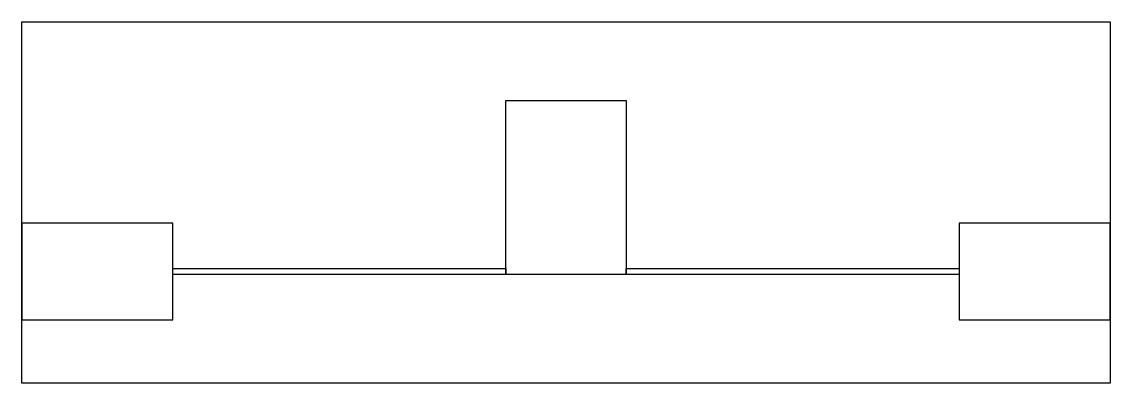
# Model space of a CAD drawing. Extents: x 0 to 36.1, y 0 to 12.
import ezdxf

# ---------------------------------------------------------------- set-up
doc = ezdxf.new("R2010")
doc.units = 0
doc.layers.add('SONNET_Copper_0', color=7, linetype='CONTINUOUS')
doc.layers.add('SONNET_Copper_GND', color=7, linetype='CONTINUOUS')

msp = doc.modelspace()

# ---------------------------------------------------------------- linework, layer by layer
at = {"layer": 'SONNET_Copper_0'}
for points in [[(16.050005, 9.390025), (20.050005, 9.390025), (20.050005, 3.610025), (16.050005, 3.610025)], [(5.01, 2.11023), (5.01, 5.31027), (0, 5.31027), (0, 2.11023)], [(31.09, 5.30998), (31.09, 2.10997), (36.1, 2.10997), (36.1, 5.30998)], [(5.010005, 3.810255), (16.050005, 3.810255), (16.050005, 3.610255), (5.010005, 3.610255)], [(20.049995, 3.809975), (31.089995, 3.809975), (31.089995, 3.609975), (20.049995, 3.609975)]]:
    msp.add_lwpolyline(points, close=True, dxfattribs=at)
at = {"layer": 'SONNET_Copper_GND'}
msp.add_lwpolyline([(0, 12), (36.1, 12), (36.1, 0), (0, 0)], close=True, dxfattribs=at)

doc.saveas('drawing.dxf')
